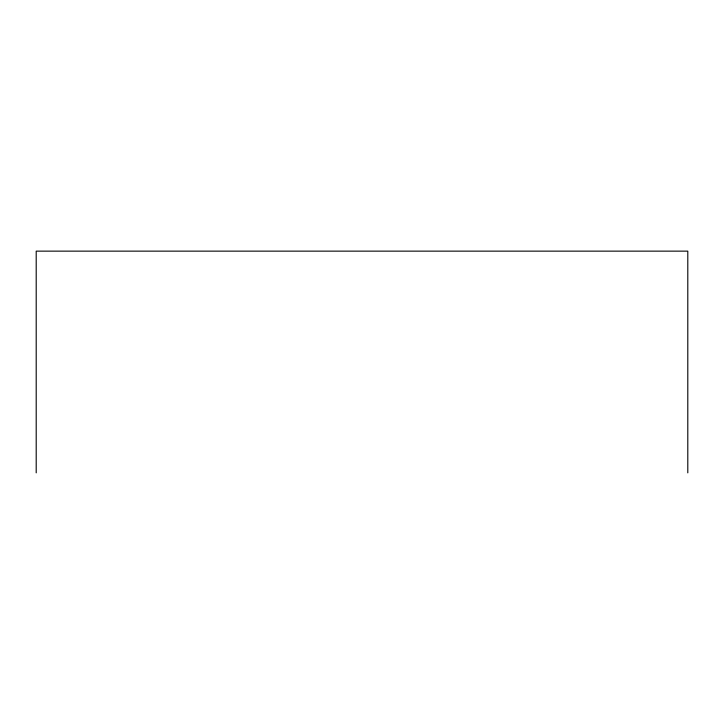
<?xml version="1.0" encoding="UTF-8"?>
<svg xmlns="http://www.w3.org/2000/svg" width="724" height="724" viewBox="0 0 724 724"><rect width="100%" height="100%" fill="white"/><g stroke="black" fill="none" stroke-linecap="round" stroke-linejoin="round"><path stroke-width="1.09" d="M687.8 472.863L687.8 251.138L36.2 251.138L36.2 472.863"/></g></svg>
